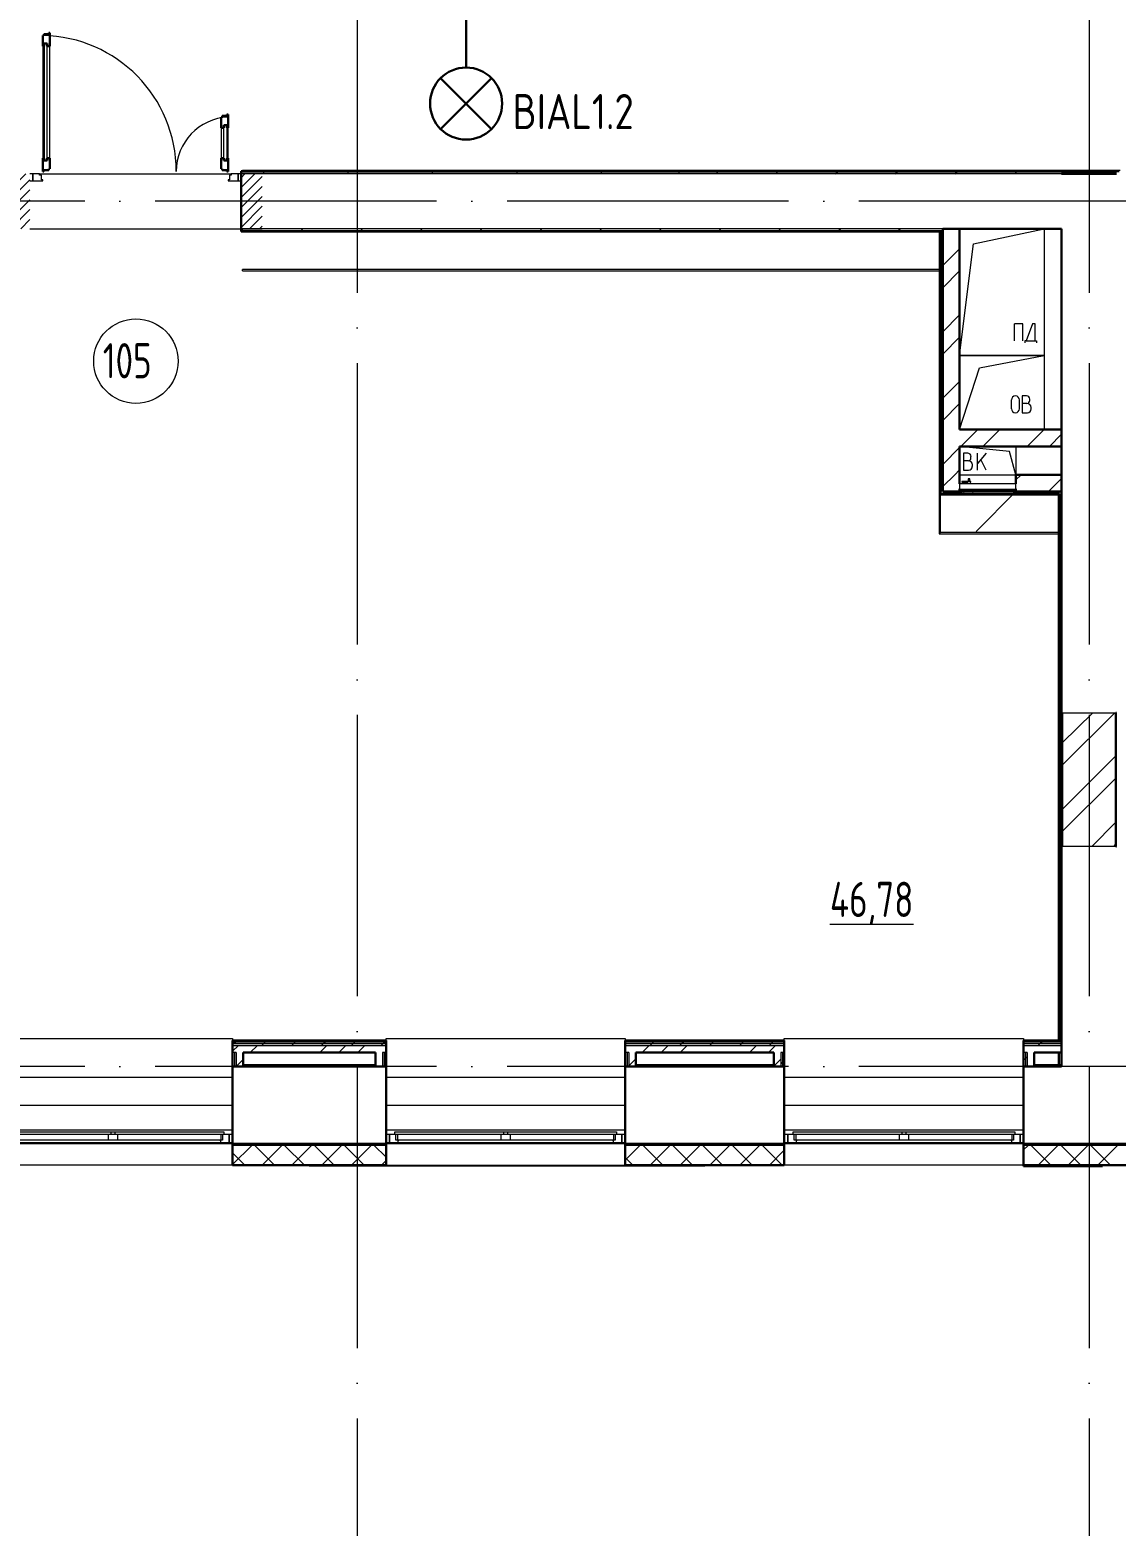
# Model space of a CAD drawing. Header units: millimetres. Extents: x -421858 to 614926, y -468665 to 141641.
# Drawn here: x -55983 to -48266, y -23408 to -12774 of the extents above; entities that cross this region are included whole.
import ezdxf
from ezdxf.enums import TextEntityAlignment as Align

# ---------------------------------------------------------------- set-up
doc = ezdxf.new("R2010")
doc.units = ezdxf.units.MM
doc.set_wipeout_variables(frame=1)
doc.linetypes.add('ADSK_Линия сетки', pattern=[25, 20, -2.5, 0, -2.5])
doc.linetypes.add('ADSK_Штриховая_ш2 п1_5', pattern=[4.5, 3, -1.5])
for name, color, linetype, lineweight in [('_ Окна', 7, 'Continuous', 9), ('RC-Оповещение_световое', 7, 'Continuous', 30), ('Двери', 252, 'Continuous', 9), ('лс', 5, 'Continuous', 30), ('Марки помещений', 252, 'Continuous', 20), ('Оборудование', 8, 'Continuous', 18), ('Ограждение', 252, 'Continuous', 9), ('Окна', 252, 'Continuous', 9), ('Оси', 252, 'Continuous', 9), ('Перекрытие', 252, 'Continuous', 18), ('Стены внутренние', 7, 'Continuous', 18), ('Стены наружные', 7, 'Continuous', 18), ('Стены штриховка', 252, 'Continuous', 9)]:
    doc.layers.add(name, color=color, linetype=linetype, lineweight=lineweight)
doc.layers.add('RC-Позиционные_обозначения', color=7, linetype='Continuous')
doc.layers.add('Двери открывание', color=7, linetype='Continuous', lineweight=9, true_color=0xc0c0c0)
doc.styles.add('GOST Common_3', font='', dxfattribs={"height": 3.5})
doc.styles.add('RubezhCAD', font='', dxfattribs={"oblique": 10})
doc.styles.get("Standard").update_dxf_attribs({"font": ''})
doc.styles.get('GOST Common_3').set_extended_font_data('GOST 2.304 type A')
doc.styles.get('RubezhCAD').set_extended_font_data('GOST type A')
doc.styles.get('Standard').set_extended_font_data('GOST type B')

# ---------------------------------------------------------------- blocks, each defined once
blk = doc.blocks.new('1 этаж')
at = {"layer": 'Двери', "lineweight": 18, "true_color": 0x636466}
h = blk.add_hatch(dxfattribs=at)
h.set_pattern_fill('FP_2', color=251, style=0, pattern_type=2)
h.set_pattern_definition([(45, (-55357.803, -13991.73), (-35.3553, 35.3553), [])])
h.paths.add_polyline_path([(-54333, -14187), (-54333, -13797), (-54483, -13797), (-54483, -14187), (-54472, -14187)])
h.paths.add_polyline_path([(-56133, -14187), (-55983, -14187), (-55983, -13797), (-56133, -13797)])
at = {"layer": 'Ограждение', "true_color": 0x636466}
h = blk.add_hatch(dxfattribs=at)
h.set_pattern_fill('FP_26', color=251, style=0, pattern_type=2)
h.set_pattern_definition([(0, (-32121.8, 98), (0, 600), []), (90, (-32121.8, 98), (-600, 4e-14), [])])
h.paths.add_polyline_path([(-48243, -13777), (-48238, -13772), (-54473, -13772), (-54473, -13777), (-48248, -13777)])
at = {"layer": 'Стены наружные', "lineweight": 9, "true_color": 0x636466}
h = blk.add_hatch(dxfattribs=at)
h.set_pattern_fill('FP_41', color=251, style=0, pattern_type=2)
h.set_pattern_definition([(180, (-32121.82, 98), (-1e-14, -100), [])])
h.paths.add_polyline_path([(-66008, -20702), (-64733, -20702), (-64733, -20692), (-66008, -20692)])
h.paths.add_polyline_path([(2115, -20702), (2692, -20702), (2692, -20692), (1407, -20692), (1407, -20702)])
h.paths.add_polyline_path([(-63033, -20702), (-61883, -20702), (-61883, -20692), (-63033, -20692)])
h.paths.add_polyline_path([(-755, -20702), (-293, -20702), (-293, -20692), (-1393, -20692), (-1393, -20702)])
h.paths.add_polyline_path([(-60183, -20702), (-59053, -20702), (-59053, -20692), (-60183, -20692)])
h.paths.add_polyline_path([(-3625, -20702), (-3093, -20702), (-3093, -20692), (-4168, -20692), (-4168, -20702)])
h.paths.add_polyline_path([(-57353, -20702), (-56243, -20702), (-56243, -20692), (-57353, -20692)])
h.paths.add_polyline_path([(-5868, -20702), (-5868, -20692), (-6963, -20692), (-6963, -20702), (-6495, -20702)])
h.paths.add_polyline_path([(-54543, -20702), (-53453, -20702), (-53453, -20692), (-54543, -20692)])
h.paths.add_polyline_path([(-8663, -20702), (-8663, -20692), (-9768, -20692), (-9768, -20702), (-9365, -20702)])
h.paths.add_polyline_path([(-51753, -20702), (-50623, -20702), (-50623, -20692), (-51753, -20692)])
h.paths.add_polyline_path([(-11518, -20702), (-11468, -20702), (-11468, -20692), (-12548, -20692), (-12548, -20702), (-12236, -20702)])
h.paths.add_polyline_path([(-48923, -20702), (-47803, -20702), (-47803, -20692), (-48923, -20692)])
h.paths.add_polyline_path([(-14248, -20702), (-14248, -20692), (-15323, -20692), (-15323, -20702), (-14388, -20702)])
h.paths.add_polyline_path([(-46103, -20702), (-45033, -20702), (-45033, -20692), (-46103, -20692)])
h.paths.add_polyline_path([(-17258, -20702), (-17023, -20702), (-17023, -20692), (-18123, -20692), (-18123, -20702), (-17976, -20702)])
h.paths.add_polyline_path([(-43333, -20702), (-42233, -20702), (-42233, -20692), (-43333, -20692)])
h.paths.add_polyline_path([(-19823, -20702), (-19823, -20692), (-20923, -20692), (-20923, -20702), (-20129, -20702)])
h.paths.add_polyline_path([(-40533, -20702), (-39403, -20702), (-39403, -20692), (-40533, -20692)])
h.paths.add_polyline_path([(-22623, -20702), (-22623, -20692), (-23703, -20692), (-23703, -20702), (-22999, -20702)])
h.paths.add_polyline_path([(-25869, -20702), (-25403, -20702), (-25403, -20692), (-26503, -20692), (-26503, -20702), (-26501, -20702)])
h.paths.add_polyline_path([(-37703, -20702), (-36593, -20702), (-36593, -20692), (-37703, -20692)])
h.paths.add_polyline_path([(-28205, -20702), (-28203, -20702), (-28203, -20692), (-29243, -20692), (-29242, -20702), (-28380, -20702)])
h.paths.add_polyline_path([(-34893, -20702), (-33783, -20702), (-33783, -20692), (-34893, -20692)])
h.paths.add_polyline_path([(-30943, -20702), (-30943, -20692), (-32083, -20692), (-32082, -20702), (-31093, -20702)])
at = {"color": 251, "lineweight": 18, "true_color": 0x636466}
for p, q in [((-49278, -14293), (-48778, -14187)), ((-48778, -14187), (-48778, -15087)), ((-49378, -15087), (-49278, -14293)), ((-48929, -14863), (-48987, -14863)), ((-48987, -14983), (-48987, -14863)), ((-48929, -14983), (-48929, -14863)), ((-48860, -14863), (-48904, -14983)), ((-48841, -14863), (-48860, -14863)), ((-48841, -14983), (-48841, -14863)), ((-48914, -14983), (-48914, -14998)), ((-48904, -14983), (-48914, -14983)), ((-48904, -14983), (-48841, -14983)), ((-48841, -14983), (-48831, -14983)), ((-48831, -14983), (-48831, -14998)), ((-49378, -15087), (-48778, -15087)), ((-48778, -15087), (-49378, -15087)), ((-49236, -15175), (-48778, -15087)), ((-48778, -15087), (-48778, -15615)), ((-49378, -15615), (-49236, -15175)), ((-49010, -15466), (-49010, -15404)), ((-48953, -15466), (-48953, -15404)), ((-48902, -15375), (-48932, -15375)), ((-48932, -15375), (-48932, -15495)), ((-48879, -15408), (-48879, -15398)), ((-48899, -15428), (-48932, -15428)), ((-48932, -15495), (-48896, -15495)), ((-48869, -15468), (-48869, -15458)), ((-49022, -15771), (-49378, -15735)), ((-48978, -15735), (-48978, -15935)), ((-49320, -15783), (-49350, -15783)), ((-49350, -15783), (-49350, -15903)), ((-49317, -15836), (-49350, -15836)), ((-49297, -15816), (-49297, -15806)), ((-49190, -15783), (-49250, -15855)), ((-49250, -15903), (-49250, -15783)), ((-49190, -15903), (-49226, -15826)), ((-48978, -15935), (-49022, -15771)), ((-49350, -15903), (-49314, -15903)), ((-49287, -15876), (-49287, -15866))]:
    blk.add_line(p, q, dxfattribs=at)
for centre, radius, start, end in [((-48981, -15404), 28.7, 0, 180), ((-48902, -15398), 23.3, 0, 90), ((-48899, -15408), 20, 270, 0), ((-48981, -15466), 28.7, 180, 0), ((-48899, -15458), 30, 0, 90), ((-48896, -15468), 26.7, 270, 0), ((-49320, -15806), 23.3, 0, 90), ((-49317, -15816), 20, 270, 0), ((-49317, -15866), 30, 0, 90), ((-49314, -15876), 26.7, 270, 0)]:
    blk.add_arc(centre, radius, start, end, dxfattribs=at)
at = {"layer": '_ Окна', "color": 251, "lineweight": 18, "true_color": 0x636466}
for p, q in [((-54614, -20624), (-54614, -20665)), ((-54568, -20624), (-54606, -20624)), ((-54568, -20682), (-54568, -20624)), ((-53390, -20624), (-53428, -20624)), ((-53428, -20624), (-53428, -20682)), ((-53382, -20665), (-53382, -20624)), ((-51824, -20624), (-51824, -20665)), ((-51778, -20624), (-51816, -20624)), ((-51778, -20682), (-51778, -20624)), ((-50560, -20624), (-50598, -20624)), ((-50598, -20624), (-50598, -20682)), ((-50552, -20665), (-50552, -20624)), ((-48994, -20624), (-48994, -20665)), ((-48948, -20624), (-48986, -20624)), ((-48948, -20682), (-48948, -20624)), ((-54632, -20665), (-54627, -20682)), ((-54627, -20682), (-54568, -20682)), ((-54614, -20665), (-54626, -20665)), ((-53428, -20682), (-53368, -20682)), ((-53370, -20665), (-53382, -20665)), ((-53368, -20682), (-53364, -20665)), ((-51842, -20665), (-51837, -20682)), ((-51837, -20682), (-51778, -20682)), ((-51824, -20665), (-51836, -20665)), ((-50598, -20682), (-50538, -20682)), ((-50540, -20665), (-50552, -20665)), ((-50538, -20682), (-50534, -20665)), ((-49012, -20665), (-49007, -20682)), ((-49007, -20682), (-48948, -20682)), ((-48994, -20665), (-49006, -20665))]:
    blk.add_line(p, q, dxfattribs=at)
at = {"layer": '_ Окна', "color": 251, "true_color": 0x636466}
for p, q in [((-54543, -20624), (-54568, -20624)), ((-54568, -20624), (-54568, -20682)), ((-53428, -20624), (-53453, -20624)), ((-53428, -20682), (-53428, -20624)), ((-51753, -20624), (-51778, -20624)), ((-51778, -20624), (-51778, -20682)), ((-50598, -20624), (-50623, -20624)), ((-50598, -20682), (-50598, -20624)), ((-48923, -20624), (-48948, -20624)), ((-48948, -20624), (-48948, -20682)), ((-54568, -20682), (-54543, -20682)), ((-53453, -20682), (-53428, -20682)), ((-51778, -20682), (-51753, -20682)), ((-50623, -20682), (-50598, -20682)), ((-48948, -20682), (-48923, -20682))]:
    blk.add_line(p, q, dxfattribs=at)
at = {"layer": 'Двери', "color": 251, "lineweight": 30, "true_color": 0x636466}
for p, q in [((-55883, -12813), (-55891, -12813)), ((-55891, -12813), (-55891, -12889)), ((-55849, -12804), (-55883, -12804)), ((-55883, -12804), (-55883, -12813)), ((-55841, -12795), (-55849, -12795)), ((-55849, -12795), (-55849, -12804)), ((-55841, -12889), (-55841, -12795)), ((-55882, -12889), (-55891, -12889)), ((-55882, -12871), (-55882, -12889)), ((-55861, -12871), (-55882, -12871)), ((-55861, -12889), (-55861, -12871)), ((-55841, -12889), (-55861, -12889)), ((-54617, -13393), (-54625, -13393)), ((-54625, -13393), (-54625, -13469)), ((-54583, -13384), (-54617, -13384)), ((-54617, -13384), (-54617, -13393)), ((-54575, -13375), (-54583, -13375)), ((-54583, -13375), (-54583, -13384)), ((-54575, -13469), (-54575, -13375)), ((-54625, -13469), (-54605, -13469)), ((-54605, -13469), (-54605, -13451)), ((-54605, -13451), (-54584, -13451)), ((-54584, -13451), (-54584, -13469)), ((-54584, -13469), (-54575, -13469)), ((-55891, -13685), (-55891, -13779)), ((-55882, -13685), (-55891, -13685)), ((-55882, -13703), (-55882, -13685)), ((-55861, -13703), (-55882, -13703)), ((-55861, -13685), (-55861, -13703)), ((-55841, -13685), (-55861, -13685)), ((-55841, -13761), (-55841, -13685)), ((-54625, -13685), (-54625, -13761)), ((-54625, -13685), (-54605, -13685)), ((-54605, -13685), (-54605, -13703)), ((-54605, -13703), (-54584, -13703)), ((-54584, -13685), (-54575, -13685)), ((-54584, -13703), (-54584, -13685)), ((-54575, -13779), (-54575, -13685)), ((-55891, -13779), (-55883, -13779)), ((-55883, -13779), (-55883, -13770)), ((-55883, -13770), (-55849, -13770)), ((-55849, -13770), (-55849, -13761)), ((-55849, -13761), (-55841, -13761)), ((-54625, -13761), (-54617, -13761)), ((-54617, -13761), (-54617, -13770)), ((-54617, -13770), (-54583, -13770)), ((-54583, -13770), (-54583, -13779)), ((-54583, -13779), (-54575, -13779))]:
    blk.add_line(p, q, dxfattribs=at)
at = {"layer": 'Двери', "color": 251, "true_color": 0x636466}
for p, q in [((-55891, -12889), (-55891, -13685)), ((-55882, -12871), (-55882, -13703)), ((-55861, -12871), (-55882, -12871)), ((-55861, -13703), (-55861, -12871)), ((-55841, -13685), (-55841, -12889)), ((-54625, -13469), (-54625, -13685)), ((-54605, -13703), (-54605, -13451)), ((-54605, -13451), (-54584, -13451)), ((-54584, -13451), (-54584, -13703)), ((-54575, -13685), (-54575, -13469)), ((-55882, -13703), (-55861, -13703)), ((-54584, -13703), (-54605, -13703)), ((-55963, -13797), (-55983, -13797)), ((-55963, -13847), (-55963, -13797)), ((-55914, -13797), (-55963, -13797)), ((-55963, -13797), (-55963, -13847)), ((-55914, -13805), (-55914, -13797)), ((-55900, -13805), (-55914, -13805)), ((-55900, -13839), (-55900, -13805)), ((-54552, -13805), (-54566, -13805)), ((-54566, -13805), (-54566, -13839)), ((-54552, -13797), (-54552, -13805)), ((-54503, -13797), (-54552, -13797)), ((-54483, -13797), (-54503, -13797)), ((-54503, -13797), (-54503, -13847)), ((-54503, -13847), (-54503, -13797)), ((-54483, -13847), (-54483, -13797)), ((-55983, -13847), (-55963, -13847)), ((-55963, -13847), (-55891, -13847)), ((-55891, -13839), (-55900, -13839)), ((-55891, -13847), (-55891, -13839)), ((-54566, -13839), (-54575, -13839)), ((-54575, -13839), (-54575, -13847)), ((-54575, -13847), (-54503, -13847)), ((-54503, -13847), (-54483, -13847))]:
    blk.add_line(p, q, dxfattribs=at)
at = {"layer": 'Двери', "color": 251, "linetype": 'ADSK_Штриховая_ш2 п1_5', "true_color": 0x636466}
for p, q in [((-54333, -13797), (-54483, -13797)), ((-54483, -13797), (-54483, -14187)), ((-54483, -14187), (-54333, -14187))]:
    blk.add_line(p, q, dxfattribs=at)
at = {"layer": 'Двери открывание', "color": 251, "true_color": 0x636466}
for centre, radius, start, end in [((-55909, -13779), 966, 0, 88.9323), ((-54557, -13779), 386, 92.6728, 180)]:
    blk.add_arc(centre, radius, start, end, dxfattribs=at)
at = {"layer": 'Марки помещений', "color": 251, "true_color": 0x636466}
blk.add_circle((-55230, -15128), 300, dxfattribs=at)
at = {"layer": 'Оборудование', "color": 251, "true_color": 0x636466}
for p, q in [((-49378, -16000), (-49378, -16036)), ((-48978, -16000), (-49378, -16000)), ((-49377, -16037), (-48978, -16037)), ((-49371, -16037), (-49371, -16047)), ((-49370, -16048), (-48985, -16048)), ((-49362, -15984), (-49362, -15989)), ((-49316, -15984), (-49362, -15984)), ((-49362, -15989), (-49316, -15989)), ((-49359, -16049), (-49359, -16055)), ((-49359, -16055), (-48997, -16055)), ((-49350, -16055), (-49350, -16057)), ((-49350, -16057), (-49346, -16057)), ((-49285, -16057), (-49346, -16057)), ((-49321, -15984), (-49321, -16000)), ((-49301, -15984), (-49321, -15984)), ((-49317, -15982), (-49319, -15984)), ((-49317, -15965), (-49317, -15982)), ((-49305, -15965), (-49317, -15965)), ((-49305, -15982), (-49317, -15982)), ((-49298, -15984), (-49306, -15984)), ((-49306, -15989), (-49298, -15989)), ((-49305, -15982), (-49305, -15965)), ((-49303, -15984), (-49305, -15982)), ((-49301, -16000), (-49301, -15984)), ((-49298, -15989), (-49298, -15984)), ((-49285, -16057), (-49281, -16057)), ((-49281, -16057), (-49281, -16055)), ((-48978, -16055), (-49260, -16338)), ((-48997, -16055), (-48997, -16049)), ((-48985, -16047), (-48985, -16037)), ((-48978, -16036), (-48978, -16000))]:
    blk.add_line(p, q, dxfattribs=at)
for points, knots in [([(-49378, -16036), (-49378, -16036), (-49378, -16036), (-49377, -16037), (-49377, -16037), (-49377, -16037), (-49377, -16037), (-49377, -16037), (-49377, -16037), (-49377, -16037)], [0, 0, 0, 0, 0.166667, 0.333333, 0.458333, 0.583333, 0.708333, 0.833333, 1, 1, 1, 1]), ([(-49371, -16047), (-49371, -16047), (-49371, -16047), (-49370, -16047), (-49370, -16048), (-49370, -16048), (-49370, -16048), (-49370, -16048), (-49370, -16048), (-49370, -16048), (-49370, -16048)], [0, 0, 0, 0, 0.166667, 0.333333, 0.458333, 0.583333, 0.666667, 0.75, 0.833333, 1, 1, 1, 1]), ([(-49360, -16048), (-49360, -16048), (-49360, -16048), (-49359, -16048), (-49359, -16048), (-49359, -16048), (-49359, -16048), (-49359, -16048), (-49359, -16049), (-49359, -16049), (-49359, -16049), (-49359, -16049), (-49359, -16049)], [0, 0, 0, 0, 0.166667, 0.25, 0.333333, 0.416667, 0.5, 0.583333, 0.666667, 0.75, 0.833333, 1, 1, 1, 1]), ([(-48997, -16049), (-48997, -16049), (-48997, -16049), (-48996, -16049), (-48996, -16049), (-48996, -16048), (-48996, -16048), (-48996, -16048), (-48996, -16048), (-48996, -16048), (-48995, -16048), (-48995, -16048), (-48995, -16048)], [-1, -1, -1, -1, -0.833333, -0.75, -0.666667, -0.583333, -0.5, -0.416667, -0.333333, -0.25, -0.166667, 0, 0, 0, 0]), ([(-48985, -16048), (-48985, -16048), (-48985, -16048), (-48985, -16048), (-48985, -16048), (-48985, -16048), (-48985, -16048), (-48985, -16047), (-48985, -16047), (-48985, -16047), (-48985, -16047)], [-1, -1, -1, -1, -0.833333, -0.75, -0.666667, -0.583333, -0.458333, -0.333333, -0.166667, 0, 0, 0, 0]), ([(-48978, -16037), (-48978, -16037), (-48978, -16037), (-48978, -16037), (-48978, -16037), (-48978, -16037), (-48978, -16037), (-48978, -16036), (-48978, -16036), (-48978, -16036)], [-1, -1, -1, -1, -0.833333, -0.75, -0.583333, -0.458333, -0.333333, -0.166667, 0, 0, 0, 0])]:
    blk.add_open_spline(points, degree=3, knots=knots, dxfattribs=at)
at = {"layer": 'Ограждение', "color": 251, "true_color": 0x636466}
for p, q in [((-54473, -13777), (-54473, -13772)), ((-48238, -13772), (-54473, -13772)), ((-54473, -14487), (-54473, -14477)), ((-49518, -14477), (-54473, -14477)), ((-54473, -14487), (-49523, -14487)), ((-49518, -14482), (-49523, -14487)), ((-49523, -14487), (-49523, -16355)), ((-49513, -16345), (-49513, -16075)), ((-49523, -16355), (-49513, -16345)), ((-49523, -16355), (-48678, -16355)), ((-48673, -16345), (-49513, -16345)), ((-48678, -16355), (-48673, -16350)), ((-48678, -16355), (-48678, -19957)), ((-56243, -19942), (-54543, -19942)), ((-54543, -19942), (-54543, -19957)), ((-53453, -19957), (-53453, -19942)), ((-53453, -19942), (-51753, -19942)), ((-51753, -19942), (-51753, -19957)), ((-50623, -19957), (-50623, -19942)), ((-50623, -19942), (-48923, -19942)), ((-48923, -19942), (-48923, -19957)), ((-48678, -20042), (-48678, -20127)), ((-48668, -20127), (-48668, -20042)), ((-56243, -20217), (-54543, -20217)), ((-53453, -20217), (-51753, -20217)), ((-50623, -20217), (-48923, -20217)), ((-56243, -20417), (-54543, -20417)), ((-53453, -20417), (-51753, -20417)), ((-50623, -20417), (-48923, -20417)), ((-56243, -20592), (-54543, -20592)), ((-53453, -20592), (-51753, -20592)), ((-50623, -20592), (-48923, -20592))]:
    blk.add_line(p, q, dxfattribs=at)
at = {"layer": 'Окна', "color": 251, "true_color": 0x636466}
for p, q in [((-56180, -20607), (-55408, -20607)), ((-55408, -20624), (-56180, -20624)), ((-55428, -20624), (-55428, -20665)), ((-55408, -20607), (-55378, -20607)), ((-55408, -20607), (-55408, -20624)), ((-55378, -20624), (-55408, -20624)), ((-55378, -20607), (-54606, -20607)), ((-55378, -20624), (-55378, -20607)), ((-54606, -20624), (-55378, -20624)), ((-55358, -20665), (-55358, -20624)), ((-54626, -20624), (-54626, -20665)), ((-54606, -20607), (-54606, -20624)), ((-53390, -20607), (-52618, -20607)), ((-53390, -20624), (-53390, -20607)), ((-52618, -20624), (-53390, -20624)), ((-53370, -20665), (-53370, -20624)), ((-52638, -20624), (-52638, -20665)), ((-52618, -20607), (-52588, -20607)), ((-52618, -20607), (-52618, -20624)), ((-52588, -20624), (-52618, -20624)), ((-52588, -20607), (-51816, -20607)), ((-52588, -20624), (-52588, -20607)), ((-51816, -20624), (-52588, -20624)), ((-52568, -20665), (-52568, -20624)), ((-51836, -20624), (-51836, -20665)), ((-51816, -20607), (-51816, -20624)), ((-50560, -20607), (-49788, -20607)), ((-50560, -20624), (-50560, -20607)), ((-49788, -20624), (-50560, -20624)), ((-50540, -20665), (-50540, -20624)), ((-49808, -20624), (-49808, -20665)), ((-49788, -20607), (-49758, -20607)), ((-49788, -20607), (-49788, -20624)), ((-49758, -20624), (-49788, -20624)), ((-49758, -20607), (-48986, -20607)), ((-49758, -20624), (-49758, -20607)), ((-48986, -20624), (-49758, -20624)), ((-49738, -20665), (-49738, -20624)), ((-49006, -20624), (-49006, -20665)), ((-48986, -20607), (-48986, -20624)), ((-55428, -20665), (-56160, -20665)), ((-56158, -20682), (-54627, -20682)), ((-55358, -20665), (-55428, -20665)), ((-54626, -20665), (-55358, -20665)), ((-52638, -20665), (-53370, -20665)), ((-53368, -20682), (-51837, -20682)), ((-52568, -20665), (-52638, -20665)), ((-51836, -20665), (-52568, -20665)), ((-49808, -20665), (-50540, -20665)), ((-50538, -20682), (-49007, -20682)), ((-49738, -20665), (-49808, -20665)), ((-49006, -20665), (-49738, -20665))]:
    blk.add_line(p, q, dxfattribs=at)
at = {"layer": 'Оси', "color": 251, "linetype": 'ADSK_Линия сетки', "ltscale": 100, "true_color": 0x636466}
for p, q in [((-53658, -2642), (-53658, -33768)), ((-48458, -2642), (-48458, -33768)), ((4409, -13992), (-72530, -13992)), ((4409, -20142), (-72530, -20142))]:
    blk.add_line(p, q, dxfattribs=at)
at = {"layer": 'Перекрытие', "color": 251, "ltscale": 100, "true_color": 0x636466}
blk.add_line((-48978, -15735), (-48978, -15935), dxfattribs=at)
at = {"layer": 'Стены внутренние', "color": 251, "true_color": 0x636466}
for p, q in [((-55914, -13797), (-54552, -13797)), ((-48653, -13797), (-54483, -13797)), ((-55983, -14187), (-54483, -14187)), ((-48648, -17627), (-48268, -17627)), ((-48268, -18577), (-48648, -18577)), ((-54543, -20692), (-56243, -20692)), ((-51753, -20692), (-53453, -20692)), ((-48923, -20692), (-50623, -20692)), ((-54543, -20844), (-56243, -20844)), ((-48923, -20844), (-50623, -20844))]:
    blk.add_line(p, q, dxfattribs=at)
at = {"layer": 'Стены внутренние', "color": 251, "lineweight": 30, "true_color": 0x636466}
for p, q in [((-54483, -13797), (-54483, -14187)), ((-48263, -13797), (-48653, -13797)), ((-49378, -14187), (-48653, -14187)), ((-48653, -14187), (-48653, -15615)), ((-48653, -15735), (-48653, -15935)), ((-48653, -17627), (-48648, -17627)), ((-48268, -17627), (-48263, -17627)), ((-48648, -18577), (-48653, -18577)), ((-48263, -18577), (-48268, -18577)), ((-48653, -20042), (-48653, -20142)), ((-54543, -20142), (-54543, -20692)), ((-53528, -20142), (-54468, -20142)), ((-53453, -20692), (-53453, -20142)), ((-51753, -20142), (-51753, -20692)), ((-50698, -20142), (-51678, -20142)), ((-50623, -20692), (-50623, -20142)), ((-48923, -20142), (-48923, -20692)), ((-48653, -20142), (-48848, -20142)), ((-54543, -20692), (-53453, -20692)), ((-54543, -20702), (-54543, -20844)), ((-53453, -20844), (-53453, -20702)), ((-51753, -20692), (-50623, -20692)), ((-51753, -20702), (-51753, -20844)), ((-50623, -20844), (-50623, -20702)), ((-48923, -20692), (-47803, -20692)), ((-48923, -20702), (-48923, -20844)), ((-54543, -20844), (-53453, -20844)), ((-51753, -20844), (-50623, -20844)), ((-48923, -20844), (-47803, -20844))]:
    blk.add_line(p, q, dxfattribs=at)
at = {"layer": 'Стены внутренние', "color": 251, "linetype": 'Continuous', "lineweight": 9, "true_color": 0x636466}
for p, q in [((-54541, -20836), (-54406, -20702)), ((-54245, -20842), (-54385, -20702)), ((-54334, -20842), (-54194, -20702)), ((-54033, -20842), (-54173, -20702)), ((-54122, -20842), (-53982, -20702)), ((-53821, -20842), (-53961, -20702)), ((-53910, -20842), (-53770, -20702)), ((-53609, -20842), (-53749, -20702)), ((-53698, -20842), (-53558, -20702)), ((-53455, -20783), (-53536, -20702)), ((-51751, -20804), (-51649, -20702)), ((-51487, -20842), (-51627, -20702)), ((-51577, -20842), (-51437, -20702)), ((-51275, -20842), (-51415, -20702)), ((-51364, -20842), (-51224, -20702)), ((-51063, -20842), (-51203, -20702)), ((-51152, -20842), (-51012, -20702)), ((-50851, -20842), (-50991, -20702)), ((-50940, -20842), (-50800, -20702)), ((-50639, -20842), (-50779, -20702)), ((-50728, -20842), (-50623, -20736)), ((-48923, -20733), (-48891, -20702)), ((-48729, -20842), (-48869, -20702)), ((-48819, -20842), (-48679, -20702)), ((-48517, -20842), (-48657, -20702)), ((-48607, -20842), (-48467, -20702)), ((-48305, -20842), (-48445, -20702)), ((-48395, -20842), (-48255, -20702)), ((-54457, -20842), (-54543, -20756)), ((-53775, -20842), (-53776, -20844)), ((-53486, -20842), (-53455, -20811)), ((-51699, -20842), (-51751, -20790)), ((-51525, -20844), (-51526, -20842)), ((-51056, -20843), (-51057, -20842))]:
    blk.add_line(p, q, dxfattribs=at)
at = {"layer": 'Стены наружные', "color": 251, "linetype": 'Continuous', "lineweight": 9, "true_color": 0x636466}
for p, q in [((-54483, -13778), (-54482, -13777)), ((-54416, -13782), (-54411, -13777)), ((-54345, -13782), (-54340, -13777)), ((-54322, -13797), (-54322, -13782)), ((-54275, -13782), (-54270, -13777)), ((-54204, -13782), (-54199, -13777)), ((-54133, -13782), (-54128, -13777)), ((-54063, -13782), (-54058, -13777)), ((-53992, -13782), (-53987, -13777)), ((-53921, -13782), (-53916, -13777)), ((-53850, -13782), (-53845, -13777)), ((-53780, -13782), (-53775, -13777)), ((-53722, -13797), (-53722, -13782)), ((-53709, -13782), (-53704, -13777)), ((-53638, -13782), (-53633, -13777)), ((-53568, -13782), (-53563, -13777)), ((-53497, -13782), (-53492, -13777)), ((-53426, -13782), (-53421, -13777)), ((-53355, -13782), (-53350, -13777)), ((-53285, -13782), (-53280, -13777)), ((-53214, -13782), (-53209, -13777)), ((-53143, -13782), (-53138, -13777)), ((-53122, -13797), (-53122, -13782)), ((-53073, -13782), (-53068, -13777)), ((-53002, -13782), (-52997, -13777)), ((-52931, -13782), (-52926, -13777)), ((-52860, -13782), (-52855, -13777)), ((-52790, -13782), (-52785, -13777)), ((-52719, -13782), (-52714, -13777)), ((-52648, -13782), (-52643, -13777)), ((-52578, -13782), (-52573, -13777)), ((-52522, -13797), (-52522, -13782)), ((-52507, -13782), (-52502, -13777)), ((-52436, -13782), (-52431, -13777)), ((-52366, -13782), (-52361, -13777)), ((-52295, -13782), (-52290, -13777)), ((-52224, -13782), (-52219, -13777)), ((-52153, -13782), (-52148, -13777)), ((-52083, -13782), (-52078, -13777)), ((-52012, -13782), (-52007, -13777)), ((-51941, -13782), (-51936, -13777)), ((-51922, -13797), (-51922, -13782)), ((-51871, -13782), (-51866, -13777)), ((-51800, -13782), (-51795, -13777)), ((-51729, -13782), (-51724, -13777)), ((-51658, -13782), (-51653, -13777)), ((-51588, -13782), (-51583, -13777)), ((-51517, -13782), (-51512, -13777)), ((-51446, -13782), (-51441, -13777)), ((-51376, -13782), (-51371, -13777)), ((-51305, -13782), (-51300, -13777)), ((-51234, -13782), (-51229, -13777)), ((-51163, -13782), (-51158, -13777)), ((-51108, -13797), (-51093, -13782)), ((-51093, -13782), (-51088, -13777)), ((-51022, -13782), (-51017, -13777)), ((-50951, -13782), (-50946, -13777)), ((-50881, -13782), (-50876, -13777)), ((-50810, -13782), (-50805, -13777)), ((-50739, -13782), (-50734, -13777)), ((-50683, -13797), (-50668, -13782)), ((-50668, -13782), (-50663, -13777)), ((-50598, -13782), (-50593, -13777)), ((-50527, -13782), (-50522, -13777)), ((-50456, -13782), (-50451, -13777)), ((-50386, -13782), (-50381, -13777)), ((-50315, -13782), (-50310, -13777)), ((-50259, -13797), (-50244, -13782)), ((-50244, -13782), (-50239, -13777)), ((-50173, -13782), (-50168, -13777)), ((-50103, -13782), (-50098, -13777)), ((-50032, -13782), (-50027, -13777)), ((-49961, -13782), (-49956, -13777)), ((-49891, -13782), (-49886, -13777)), ((-49835, -13797), (-49820, -13782)), ((-49820, -13782), (-49815, -13777)), ((-49749, -13782), (-49744, -13777)), ((-49679, -13782), (-49674, -13777)), ((-49608, -13782), (-49603, -13777)), ((-49537, -13782), (-49532, -13777)), ((-49466, -13782), (-49461, -13777)), ((-49411, -13797), (-49396, -13782)), ((-49396, -13782), (-49391, -13777)), ((-49325, -13782), (-49320, -13777)), ((-49254, -13782), (-49249, -13777)), ((-49184, -13782), (-49179, -13777)), ((-49113, -13782), (-49108, -13777)), ((-49042, -13782), (-49037, -13777)), ((-48986, -13797), (-48971, -13782)), ((-48971, -13782), (-48966, -13777)), ((-48901, -13782), (-48896, -13777)), ((-48830, -13782), (-48825, -13777)), ((-48759, -13782), (-48754, -13777)), ((-48689, -13782), (-48684, -13777)), ((-48618, -13782), (-48613, -13777)), ((-48562, -13797), (-48547, -13782)), ((-48547, -13782), (-48542, -13777)), ((-48476, -13782), (-48471, -13777)), ((-48406, -13782), (-48401, -13777)), ((-48335, -13782), (-48330, -13777)), ((-54483, -14202), (-54468, -14187)), ((-54483, -14202), (-54483, -14202)), ((-54417, -14207), (-54412, -14202)), ((-54346, -14207), (-54341, -14202)), ((-54275, -14207), (-54270, -14202)), ((-54205, -14207), (-54200, -14202)), ((-54134, -14207), (-54129, -14202)), ((-54063, -14207), (-54058, -14202)), ((-54058, -14202), (-54043, -14187)), ((-53993, -14207), (-53988, -14202)), ((-53922, -14207), (-53917, -14202)), ((-53851, -14207), (-53846, -14202)), ((-53780, -14207), (-53775, -14202)), ((-53710, -14207), (-53705, -14202)), ((-53639, -14207), (-53634, -14202)), ((-53634, -14202), (-53619, -14187)), ((-53568, -14207), (-53563, -14202)), ((-53498, -14207), (-53493, -14202)), ((-53427, -14207), (-53422, -14202)), ((-53356, -14207), (-53351, -14202)), ((-53285, -14207), (-53280, -14202)), ((-53215, -14207), (-53210, -14202)), ((-53210, -14202), (-53195, -14187)), ((-53144, -14207), (-53139, -14202)), ((-53073, -14207), (-53068, -14202)), ((-53003, -14207), (-52998, -14202)), ((-52932, -14207), (-52927, -14202)), ((-52861, -14207), (-52856, -14202)), ((-52791, -14207), (-52786, -14202)), ((-52786, -14202), (-52771, -14187)), ((-52720, -14207), (-52715, -14202)), ((-52649, -14207), (-52644, -14202)), ((-52578, -14207), (-52573, -14202)), ((-52508, -14207), (-52503, -14202)), ((-52437, -14207), (-52432, -14202)), ((-52366, -14207), (-52361, -14202)), ((-52361, -14202), (-52346, -14187)), ((-52296, -14207), (-52291, -14202)), ((-52225, -14207), (-52220, -14202)), ((-52154, -14207), (-52149, -14202)), ((-52083, -14207), (-52078, -14202)), ((-52013, -14207), (-52008, -14202)), ((-51942, -14207), (-51937, -14202)), ((-51937, -14202), (-51922, -14187)), ((-51871, -14207), (-51866, -14202)), ((-51801, -14207), (-51796, -14202)), ((-51730, -14207), (-51725, -14202)), ((-51659, -14207), (-51654, -14202)), ((-51588, -14207), (-51583, -14202)), ((-51518, -14207), (-51513, -14202)), ((-51513, -14202), (-51498, -14187)), ((-51447, -14207), (-51442, -14202)), ((-51376, -14207), (-51371, -14202)), ((-51306, -14207), (-51301, -14202)), ((-51235, -14207), (-51230, -14202)), ((-51164, -14207), (-51159, -14202)), ((-51093, -14207), (-51088, -14202)), ((-51088, -14202), (-51073, -14187)), ((-51023, -14207), (-51018, -14202)), ((-50952, -14207), (-50947, -14202)), ((-50881, -14207), (-50876, -14202)), ((-50811, -14207), (-50806, -14202)), ((-50740, -14207), (-50735, -14202)), ((-50669, -14207), (-50664, -14202)), ((-50664, -14202), (-50649, -14187)), ((-50598, -14207), (-50593, -14202)), ((-50528, -14207), (-50523, -14202)), ((-50457, -14207), (-50452, -14202)), ((-50386, -14207), (-50381, -14202)), ((-50316, -14207), (-50311, -14202)), ((-50245, -14207), (-50240, -14202)), ((-50240, -14202), (-50225, -14187)), ((-50174, -14207), (-50169, -14202)), ((-50104, -14207), (-50099, -14202)), ((-50033, -14207), (-50028, -14202)), ((-49962, -14207), (-49957, -14202)), ((-49891, -14207), (-49886, -14202)), ((-49821, -14207), (-49816, -14202)), ((-49816, -14202), (-49801, -14187)), ((-49750, -14207), (-49745, -14202)), ((-49679, -14207), (-49674, -14202)), ((-49609, -14207), (-49604, -14202)), ((-49538, -14207), (-49533, -14202)), ((-49518, -14257), (-49513, -14252)), ((-49518, -14328), (-49513, -14323)), ((-49498, -14449), (-49378, -14329)), ((-49518, -14399), (-49513, -14394)), ((-49518, -14469), (-49513, -14464)), ((-49518, -14540), (-49513, -14535)), ((-49498, -14606), (-49378, -14486)), ((-49518, -14611), (-49513, -14606)), ((-49518, -14681), (-49513, -14676)), ((-49518, -14752), (-49513, -14747)), ((-49518, -14823), (-49513, -14818)), ((-49498, -14920), (-49378, -14800)), ((-49518, -14894), (-49513, -14889)), ((-49518, -14964), (-49513, -14959)), ((-49498, -15078), (-49378, -14958)), ((-49518, -15035), (-49513, -15030)), ((-49518, -15106), (-49513, -15101)), ((-49518, -15176), (-49513, -15171)), ((-49518, -15247), (-49513, -15242)), ((-49518, -15318), (-49513, -15313)), ((-49498, -15392), (-49378, -15272)), ((-49518, -15389), (-49513, -15384)), ((-49518, -15459), (-49513, -15454)), ((-49518, -15530), (-49513, -15525)), ((-49498, -15549), (-49378, -15429)), ((-49518, -15601), (-49513, -15596)), ((-49369, -15735), (-49249, -15615)), ((-49212, -15735), (-49092, -15615)), ((-48898, -15735), (-48778, -15615)), ((-49518, -15671), (-49513, -15666)), ((-49518, -15742), (-49513, -15737)), ((-48740, -15735), (-48653, -15647)), ((-49518, -15813), (-49513, -15808)), ((-49498, -15863), (-49378, -15743)), ((-49518, -15884), (-49513, -15879)), ((-49518, -15954), (-49513, -15949)), ((-49498, -16020), (-49412, -15935)), ((-49412, -15935), (-49378, -15900)), ((-48978, -15972), (-48940, -15935)), ((-49518, -16025), (-49513, -16020)), ((-48922, -16070), (-48922, -16055)), ((-48746, -16055), (-48653, -15962)), ((-49497, -16075), (-49492, -16070)), ((-49426, -16075), (-49421, -16070)), ((-49355, -16075), (-49350, -16070)), ((-49285, -16075), (-49280, -16070)), ((-49214, -16075), (-49209, -16070)), ((-49143, -16075), (-49138, -16070)), ((-49072, -16075), (-49067, -16070)), ((-49002, -16075), (-48997, -16070)), ((-48931, -16075), (-48926, -16070)), ((-48860, -16075), (-48855, -16070)), ((-48790, -16075), (-48785, -16070)), ((-48719, -16075), (-48714, -16070)), ((-48673, -16099), (-48668, -16094)), ((-48673, -16170), (-48668, -16165)), ((-48673, -16241), (-48668, -16236)), ((-48673, -16312), (-48668, -16307)), ((-48673, -16382), (-48668, -16377)), ((-48673, -16453), (-48668, -16448)), ((-48673, -16524), (-48668, -16519)), ((-48673, -16594), (-48668, -16589)), ((-48673, -16665), (-48668, -16660)), ((-48673, -16736), (-48668, -16731)), ((-48673, -16807), (-48668, -16802)), ((-48673, -16877), (-48668, -16872)), ((-48673, -16948), (-48668, -16943)), ((-48673, -17019), (-48668, -17014)), ((-48673, -17089), (-48668, -17084)), ((-48673, -17160), (-48668, -17155)), ((-48673, -17231), (-48668, -17226)), ((-48673, -17302), (-48668, -17297)), ((-48673, -17372), (-48668, -17367)), ((-48673, -17443), (-48668, -17438)), ((-48673, -17514), (-48668, -17509)), ((-48673, -17584), (-48668, -17579)), ((-48673, -17655), (-48668, -17650)), ((-48648, -17842), (-48432, -17627)), ((-48648, -18000), (-48275, -17627)), ((-48673, -17726), (-48668, -17721)), ((-48673, -17796), (-48668, -17791)), ((-48673, -17867), (-48668, -17862)), ((-48673, -17938), (-48668, -17933)), ((-48648, -18314), (-48268, -17934)), ((-48673, -18009), (-48668, -18004)), ((-48673, -18079), (-48668, -18074)), ((-48673, -18150), (-48668, -18145)), ((-48648, -18471), (-48268, -18091)), ((-48673, -18221), (-48668, -18216)), ((-48673, -18291), (-48668, -18286)), ((-48673, -18362), (-48668, -18357)), ((-48673, -18433), (-48668, -18428)), ((-48673, -18504), (-48668, -18499)), ((-48439, -18577), (-48268, -18405)), ((-48673, -18574), (-48668, -18569)), ((-48282, -18577), (-48268, -18562)), ((-48673, -18645), (-48668, -18640)), ((-48673, -18716), (-48668, -18711)), ((-48673, -18786), (-48668, -18781)), ((-48673, -18857), (-48668, -18852)), ((-48673, -18928), (-48668, -18923)), ((-48673, -18999), (-48668, -18994)), ((-48673, -19069), (-48668, -19064)), ((-48673, -19140), (-48668, -19135)), ((-48673, -19211), (-48668, -19206)), ((-48673, -19281), (-48668, -19276)), ((-48673, -19352), (-48668, -19347)), ((-48673, -19423), (-48668, -19418)), ((-48673, -19494), (-48668, -19489)), ((-48673, -19564), (-48668, -19559)), ((-48673, -19635), (-48668, -19630)), ((-48673, -19706), (-48668, -19701)), ((-48673, -19776), (-48668, -19771)), ((-48673, -19847), (-48668, -19842)), ((-54543, -19990), (-54533, -19979)), ((-54543, -20033), (-54502, -19992)), ((-54533, -19979), (-54520, -19967)), ((-54515, -19962), (-54510, -19957)), ((-54444, -19962), (-54439, -19957)), ((-54417, -20042), (-54367, -19992)), ((-54374, -19962), (-54369, -19957)), ((-54333, -19992), (-54320, -19979)), ((-54320, -19979), (-54308, -19967)), ((-54308, -19967), (-54303, -19962)), ((-54303, -19962), (-54298, -19957)), ((-54232, -19962), (-54227, -19957)), ((-54161, -19962), (-54156, -19957)), ((-54121, -19992), (-54108, -19979)), ((-54108, -19979), (-54096, -19967)), ((-54091, -19962), (-54086, -19957)), ((-54020, -19962), (-54015, -19957)), ((-53949, -19962), (-53944, -19957)), ((-53923, -20042), (-53873, -19992)), ((-53909, -19992), (-53896, -19979)), ((-53896, -19979), (-53884, -19967)), ((-53884, -19967), (-53879, -19962)), ((-53879, -19962), (-53874, -19957)), ((-53808, -19962), (-53803, -19957)), ((-53788, -20042), (-53738, -19992)), ((-53737, -19962), (-53732, -19957)), ((-53696, -19992), (-53684, -19979)), ((-53684, -19979), (-53671, -19967)), ((-53666, -19962), (-53661, -19957)), ((-53653, -20042), (-53603, -19992)), ((-53596, -19962), (-53591, -19957)), ((-53525, -19962), (-53520, -19957)), ((-53484, -19992), (-53472, -19979)), ((-53472, -19979), (-53459, -19967)), ((-53459, -19967), (-53454, -19962)), ((-53454, -19962), (-53453, -19960)), ((-51753, -19957), (-51752, -19957)), ((-51687, -19962), (-51682, -19957)), ((-51633, -20042), (-51583, -19992)), ((-51616, -19962), (-51611, -19957)), ((-51575, -19992), (-51563, -19979)), ((-51563, -19979), (-51550, -19967)), ((-51545, -19962), (-51540, -19957)), ((-51498, -20042), (-51448, -19992)), ((-51474, -19962), (-51469, -19957)), ((-51404, -19962), (-51399, -19957)), ((-51363, -19992), (-51351, -19979)), ((-51363, -20042), (-51313, -19992)), ((-51351, -19979), (-51338, -19967)), ((-51338, -19967), (-51333, -19962)), ((-51333, -19962), (-51328, -19957)), ((-51262, -19962), (-51257, -19957)), ((-51192, -19962), (-51187, -19957)), ((-51151, -19992), (-51138, -19979)), ((-51138, -19979), (-51126, -19967)), ((-51121, -19962), (-51116, -19957)), ((-51050, -19962), (-51045, -19957)), ((-50979, -19962), (-50974, -19957)), ((-50939, -19992), (-50926, -19979)), ((-50926, -19979), (-50914, -19967)), ((-50914, -19967), (-50909, -19962)), ((-50909, -19962), (-50904, -19957)), ((-50870, -20042), (-50820, -19992)), ((-50838, -19962), (-50833, -19957)), ((-50767, -19962), (-50762, -19957)), ((-50735, -20042), (-50685, -19992)), ((-50727, -19992), (-50714, -19979)), ((-50714, -19979), (-50702, -19967)), ((-50697, -19962), (-50692, -19957)), ((-50626, -19962), (-50623, -19959)), ((-48858, -19962), (-48853, -19957)), ((-48817, -19992), (-48805, -19979)), ((-48805, -19979), (-48792, -19967)), ((-48792, -19967), (-48787, -19962)), ((-48787, -19962), (-48782, -19957)), ((-48717, -19962), (-48712, -19957)), ((-48673, -19918), (-48668, -19913)), ((-54517, -20142), (-54468, -20093)), ((-51728, -20136), (-51678, -20086)), ((-50698, -20140), (-50648, -20090)), ((-48923, -20097), (-48910, -20085)), ((-48910, -20085), (-48898, -20072)), ((-50648, -20125), (-50635, -20113)), ((-50635, -20113), (-50623, -20100)), ((-48849, -20845), (-48852, -20849))]:
    blk.add_line(p, q, dxfattribs=at)
at = {"layer": 'Стены наружные', "color": 251, "lineweight": 30, "true_color": 0x636466}
for p, q in [((-48243, -13777), (-54483, -13777)), ((-54483, -13777), (-54483, -13797)), ((-54483, -14187), (-54483, -14207)), ((-54483, -14207), (-49518, -14207)), ((-49518, -14207), (-49518, -16075)), ((-49513, -14202), (-49513, -16070)), ((-49498, -16055), (-49498, -14187)), ((-49378, -14187), (-49498, -14187)), ((-49378, -15615), (-49378, -14187)), ((-48653, -15615), (-49378, -15615)), ((-48653, -15735), (-48653, -15615)), ((-49378, -15735), (-48653, -15735)), ((-49378, -16000), (-49378, -15735)), ((-48653, -15935), (-48978, -15935)), ((-48978, -15935), (-48978, -16000)), ((-48653, -20042), (-48653, -15935)), ((-49359, -16055), (-49498, -16055)), ((-49378, -16055), (-49378, -16036)), ((-48653, -16055), (-48997, -16055)), ((-48978, -16036), (-48978, -16055)), ((-49518, -16075), (-48673, -16075)), ((-49513, -16070), (-48668, -16070)), ((-48673, -16075), (-48673, -19957)), ((-48668, -16070), (-48668, -19962)), ((-48648, -17627), (-48648, -18577)), ((-48268, -18577), (-48268, -17627)), ((-54543, -19957), (-54543, -20142)), ((-53453, -19957), (-54543, -19957)), ((-53453, -20142), (-53453, -19957)), ((-51753, -19957), (-51753, -20142)), ((-50623, -19957), (-51753, -19957)), ((-50623, -20142), (-50623, -19957)), ((-48923, -19957), (-48923, -20142)), ((-48673, -19957), (-48923, -19957)), ((-48668, -19962), (-48673, -19962)), ((-54468, -20042), (-53528, -20042)), ((-54468, -20142), (-54468, -20042)), ((-53528, -20042), (-53528, -20142)), ((-51678, -20042), (-50698, -20042)), ((-51678, -20142), (-51678, -20042)), ((-50698, -20042), (-50698, -20142)), ((-48848, -20042), (-48653, -20042)), ((-48848, -20142), (-48848, -20042)), ((-54543, -20142), (-54468, -20142)), ((-53528, -20142), (-53453, -20142)), ((-51753, -20142), (-51678, -20142)), ((-50698, -20142), (-50623, -20142)), ((-48923, -20142), (-48848, -20142)), ((-54543, -20692), (-54543, -20702)), ((-53453, -20702), (-53453, -20692)), ((-51753, -20692), (-51753, -20702)), ((-50623, -20702), (-50623, -20692)), ((-48923, -20692), (-48923, -20702)), ((-48923, -20844), (-48923, -20849)), ((-48923, -20849), (-48363, -20849)), ((-48363, -20849), (-48363, -20844))]:
    blk.add_line(p, q, dxfattribs=at)
at = {"layer": 'Стены наружные', "color": 251, "true_color": 0x636466}
for p, q in [((-49498, -14187), (-54483, -14187)), ((-49378, -15935), (-48978, -15935)), ((-54468, -20127), (-53528, -20127)), ((-51678, -20127), (-50698, -20127)), ((-48848, -20127), (-48660, -20127)), ((-48660, -20142), (-48660, -20127)), ((-53998, -20849), (-53998, -20844)), ((-51188, -20849), (-53998, -20849)), ((-53453, -20844), (-51753, -20844)), ((-53453, -20844), (-53453, -20849)), ((-51753, -20849), (-51753, -20844)), ((-51188, -20849), (-51188, -20844))]:
    blk.add_line(p, q, dxfattribs=at)
at = {"layer": 'Стены штриховка', "color": 251, "true_color": 0x636466}
for p, q in [((-54483, -13782), (-48263, -13782)), ((-51373, -13782), (-51373, -13797)), ((-49498, -14202), (-54483, -14202)), ((-53453, -19962), (-54543, -19962)), ((-54543, -19967), (-53453, -19967)), ((-54543, -19979), (-53453, -19979)), ((-54543, -19992), (-53453, -19992)), ((-50623, -19962), (-51753, -19962)), ((-51753, -19967), (-50623, -19967)), ((-51753, -19979), (-50623, -19979)), ((-51753, -19992), (-50623, -19992)), ((-48673, -19962), (-48923, -19962)), ((-48923, -19967), (-48653, -19967)), ((-48923, -19979), (-48653, -19979)), ((-48923, -19992), (-48653, -19992)), ((-48668, -19962), (-48653, -19962)), ((-54518, -20042), (-54543, -20042)), ((-54530, -20042), (-54530, -20142)), ((-54518, -20042), (-54518, -20142)), ((-53453, -20042), (-53478, -20042)), ((-53478, -20042), (-53478, -20142)), ((-53465, -20042), (-53465, -20142)), ((-51728, -20042), (-51753, -20042)), ((-51740, -20042), (-51740, -20142)), ((-51728, -20042), (-51728, -20142)), ((-50623, -20042), (-50648, -20042)), ((-50648, -20042), (-50648, -20142)), ((-50635, -20042), (-50635, -20142)), ((-48898, -20042), (-48923, -20042)), ((-48910, -20042), (-48910, -20142)), ((-48898, -20042), (-48898, -20142)), ((-53453, -20702), (-54543, -20702)), ((-50623, -20702), (-51753, -20702)), ((-47803, -20702), (-48923, -20702)), ((-54541, -20768), (-54543, -20768)), ((-54541, -20768), (-54541, -20842)), ((-54541, -20842), (-53455, -20842)), ((-53453, -20768), (-53455, -20768)), ((-53455, -20842), (-53455, -20768)), ((-51751, -20768), (-51753, -20768)), ((-51751, -20768), (-51751, -20842)), ((-51751, -20842), (-50625, -20842)), ((-50623, -20768), (-50625, -20768)), ((-50625, -20842), (-50625, -20768)), ((-48921, -20768), (-48923, -20768)), ((-48921, -20768), (-48921, -20842)), ((-48921, -20842), (-47805, -20842))]:
    blk.add_line(p, q, dxfattribs=at)
at = {"layer": 'Марки помещений', "color": 251, "true_color": 0x636466, "style": 'GOST Common_3', "width": 0.9}
for s, p in [('105', (-55465, -15250)), ('%%U46,78', (-50299, -19079))]:
    blk.add_text(s, height=250, dxfattribs=at).set_placement(p)
blk = doc.blocks.new('RC-UGO-OS-10')
at = {"layer": 'RC-Оповещение_световое', "color": 5}
for p, q in [((-1.81, 1.81), (1.81, -1.81)), ((-1.81, -1.81), (1.81, 1.81))]:
    blk.add_line(p, q, dxfattribs=at)
blk.add_circle((0, 0), 2.56, dxfattribs=at)
at = {"layer": 'RC-Оповещение_световое'}
blk.add_attdef('PSTN', text='', height=2.5, dxfattribs=at).set_placement((0.86, 2.39), align=Align.BOTTOM_LEFT)

msp = doc.modelspace()

# ---------------------------------------------------------------- linework, layer by layer
at = {"layer": 'лс', "color": 11, "linetype": 'Continuous', "ltscale": 100, "transparency": 33554687}
msp.add_line((-52884, -13041), (-52883, -12467), dxfattribs=at)

# ---------------------------------------------------------------- block references
msp.add_blockref('1 этаж', (0, 0))

# ---------------------------------------------------------------- next in the draw order: block references
at = {"layer": 'RC-Оповещение_световое', "color": 1, "lineweight": 50}
ref = msp.add_blockref('RC-UGO-OS-10', (-52884, -13297), dxfattribs=dict(at, xscale=100, yscale=100, zscale=100))
ref.add_attrib('PSTN', 'BIAL1.2', dxfattribs={"layer": 'RC-Позиционные_обозначения', "height": 250, "style": 'RubezhCAD'}).set_placement((-52123, -13554), align=Align.BOTTOM_CENTER)

doc.saveas('drawing.dxf')
